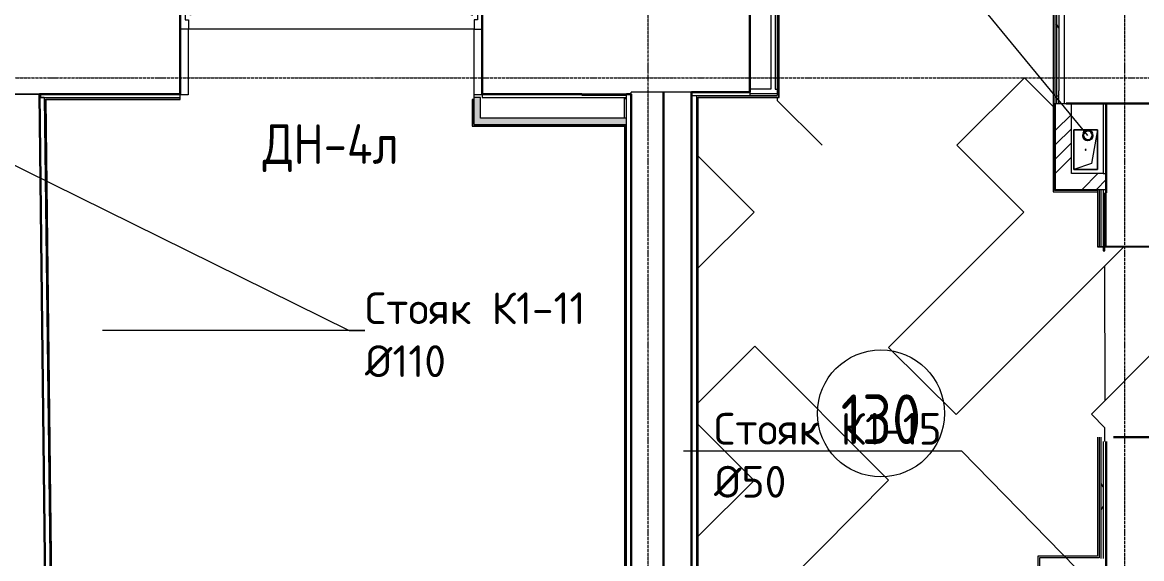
# Model space of a CAD drawing. Header units: millimetres. Extents: x -10178924 to 11692288, y -947381 to 58396.
# Drawn here: x 41911 to 48955, y -74651 to -71274 of the extents above; entities that cross this region are included whole.
import ezdxf
from ezdxf import colors
from ezdxf.entities.mleader import LeaderData, LeaderLine
from ezdxf.math import Vec2, Vec3

# ---------------------------------------------------------------- set-up
doc = ezdxf.new("R2010")
doc.units = ezdxf.units.MM
doc.linetypes.add('ADSK_Линия сетки', pattern=[25, 20, -2.5, 0, -2.5])
for name, color, linetype, lineweight in [('!К1', 32, 'Continuous', 30), ('Аннотация', 7, 'Continuous', 18), ('Выноски ВК', 7, 'Continuous', 0), ('Двери', 7, 'Continuous', 9), ('Марки дверей', 7, 'Continuous', 20), ('Обобщенные модели', 7, 'Continuous', 18), ('Оси', 253, 'Continuous', 9), ('Перекрытие', 7, 'Continuous', 18), ('Стены внутренние', 7, 'Continuous', 18), ('Стены наружные', 7, 'Continuous', 18), ('Стены несущие', 7, 'Continuous', 30), ('Стены отделка', 7, 'Continuous', 30), ('Стены штриховка', 7, 'Continuous', 9), ('ШТРИХОВКА', 252, 'Continuous', 15)]:
    doc.layers.add(name, color=color, linetype=linetype, lineweight=lineweight)
doc.layers.add('Линии', color=7, linetype='Continuous', lineweight=9, true_color=0x00a600)
doc.styles.add('GOST Common', font='GOST_Common.ttf', dxfattribs={"width": 0.9, "height": 350})
doc.styles.add('GOST Common_2', font='GOST_Common.ttf', dxfattribs={"width": 0.9, "height": 250})
doc.styles.add('PDF ISOCPEUR', font='isocpeur.ttf')

# ---------------------------------------------------------------- blocks, each defined once
blk = doc.blocks.new('оси')
at = {"layer": 'Оси', "linetype": 'ADSK_Линия сетки'}
for p, q in [((52350, -2196.5), (52350, 46378)), ((55350, -2196.5), (55350, 46378)), ((-3614.3, 22400), (62615.4, 22400))]:
    blk.add_line(p, q, dxfattribs=at)
blk = doc.blocks.new('dver-dpmo-260 - ДН_ 21-19 неравноп__ правая 300х1500 ДН-4л-2649261-План 1-го этажа')
at = {"layer": 'Двери'}
for p, q in [((-162, 848.5), (-160, 851.9)), ((-127.3, 828.5), (-162, 848.5)), ((-160, 851.9), (-142.7, 841.9)), ((-142.7, 841.9), (-120.7, 880.1)), ((-119.1, 882.7), (-120.7, 880.1)), ((930.5, 276.7), (-119.1, 882.7)), ((-127.3, 828.5), (887.7, 242.5)), ((-930.5, 276.7), (-400.5, 582.7)), ((-399, 580.1), (-416.3, 570.1)), ((-416.3, 570.1), (-392.3, 528.5)), ((-400.5, 582.7), (-399, 580.1)), ((-392.3, 528.5), (-887.7, 242.5)), ((-911.7, 284.1), (-929, 274.1)), ((-887.7, 242.5), (-911.7, 284.1)), ((887.7, 242.5), (911.7, 284.1)), ((911.7, 284.1), (929, 274.1)), ((-975, 267), (-920, 267)), ((-975, 255), (-975, 267)), ((-950, 255), (-975, 255)), ((-950, 154), (-950, 255)), ((-929, 274.1), (-930.5, 276.7)), ((-920, 267), (-920, 214)), ((-920, 214), (-899, 214)), ((-899, 214), (-899, 154)), ((899, 214), (899, 154)), ((920, 214), (899, 214)), ((920, 267), (920, 214)), ((975, 267), (920, 267)), ((929, 274.1), (930.5, 276.7)), ((950, 255), (975, 255)), ((950, 154), (950, 255)), ((975, 255), (975, 267)), ((-899, 154), (-950, 154)), ((899, 154), (950, 154))]:
    blk.add_line(p, q, dxfattribs=at)
blk = doc.blocks.new('GM_Отверстие прямоугольное _в плите_ - Отверстие-V54-План 1-го этажа')
at = {"layer": 'Обобщенные модели'}
for p, q in [((-75, -125), (-75, 125)), ((-75, 125), (75, 125)), ((75, 125), (-75, 125)), ((-75, 125), (-75, -125)), ((-75, -125), (-37.5, 87.5)), ((-37.5, 87.5), (75, 125)), ((75, 125), (75, -125)), ((75, -125), (75, 125)), ((75, -125), (-75, -125)), ((-75, -125), (75, -125))]:
    blk.add_line(p, q, dxfattribs=at)
for start, end in [(360, 180), (180, 360), (60, 165), (300, 360), (195, 270)]:
    blk.add_arc((0, 0), 2.5, start, end, dxfattribs=at)
blk = doc.blocks.new('1 этаж')
at = {"layer": 'Стены внутренние', "lineweight": 9}
h = blk.add_hatch(dxfattribs=at)
h.set_pattern_fill('FP_12', color=256, style=0, pattern_type=2)
h.set_pattern_definition([(0, (-16.82, -66749.99), (406.4, 101.6), [33.528, -271.272, 33.528, -271.272, -1625.6]), (0, (-16.82, -66749.99), (406.4, 101.6), [-609.6, 33.528, -576.072, 33.528, -271.272, -711.2]), (0, (-16.82, -66749.99), (406.4, 101.6), [-1524, 33.528, -169.672, 33.528, -474.472]), (120, (135.58, -66699.19), (-291.18818, 301.15272), [33.528, -271.272, 33.528, -271.272, -1625.6]), (120, (135.58, -66699.19), (-291.18818, 301.15272), [-609.6, 33.528, -576.072, 33.528, -271.272, -711.2]), (120, (135.58, -66699.19), (-291.18818, 301.15272), [-1524, 33.528, -169.672, 33.528, -474.472]), (240, (186.38, -66495.99), (-115.21182, -402.75272), [33.528, -271.272, 33.528, -271.272, -1625.6]), (240, (186.38, -66495.99), (-115.21182, -402.75272), [-609.6, 33.528, -576.072, 33.528, -271.272, -711.2]), (240, (186.38, -66495.99), (-115.21182, -402.75272), [-1524, 33.528, -169.672, 33.528, -474.472])])
h.paths.add_polyline_path([(48434.1, -46683.4), (48434.1, -44922.5), (48419.1, -44922.5), (48419.1, -46683.4)])
h.paths.add_polyline_path([(48419.1, -43722.5), (48434.1, -43722.5), (48434.1, -41120), (48419.1, -41120), (48419.1, -43707.5)])
at = {"layer": 'Стены внутренние'}
for points in [[(44794.3, -46758.2), (44794.3, -46628.7), (44754.3, -46628.7), (44754.3, -46758.2)], [(44986.5, -46798.2), (45713.2, -46798.2), (45713.2, -46758.2), (44754.3, -46758.2), (44754.3, -46798.2)]]:
    blk.add_hatch(color=256, dxfattribs=at).paths.add_polyline_path(points)
at = {"layer": 'Стены внутренние', "lineweight": 9}
h = blk.add_hatch(dxfattribs=at)
h.set_pattern_fill('FP_12', color=256, style=0, pattern_type=2)
h.set_pattern_definition([(0, (0, -66749.99), (406.4, 101.6), [33.528, -271.272, 33.528, -271.272, -1625.6]), (0, (0, -66749.99), (406.4, 101.6), [-609.6, 33.528, -576.072, 33.528, -271.272, -711.2]), (0, (0, -66749.99), (406.4, 101.6), [-1524, 33.528, -169.672, 33.528, -474.472]), (120, (152.4, -66699.19), (-291.18818, 301.15272), [33.528, -271.272, 33.528, -271.272, -1625.6]), (120, (152.4, -66699.19), (-291.18818, 301.15272), [-609.6, 33.528, -576.072, 33.528, -271.272, -711.2]), (120, (152.4, -66699.19), (-291.18818, 301.15272), [-1524, 33.528, -169.672, 33.528, -474.472]), (240, (203.2, -66495.99), (-115.21182, -402.75272), [33.528, -271.272, 33.528, -271.272, -1625.6]), (240, (203.2, -66495.99), (-115.21182, -402.75272), [-609.6, 33.528, -576.072, 33.528, -271.272, -711.2]), (240, (203.2, -66495.99), (-115.21182, -402.75272), [-1524, 33.528, -169.672, 33.528, -474.472])])
h.paths.add_polyline_path([(48698.1, -49613.1), (48713.1, -49613.1), (48713.1, -48768.7), (48698.1, -48768.7), (48698.1, -49578.7)])
h.paths.add_polyline_path([(48698.1, -47568.7), (48713.1, -47568.3), (48713.1, -47195.8), (48698.1, -47195.8), (48698.1, -47568.3)])
at = {"layer": 'Стены штриховка'}
h = blk.add_hatch(dxfattribs=at)
h.set_pattern_fill('ANSI34', color=256, scale=20)
h.set_pattern_definition([(45, (-32053.86, -66750), (-269.4077, 269.4077), []), (45, (-31964.06, -66750), (-269.4077, 269.4077), []), (45, (-31874.26, -66750), (-269.4077, 269.4077), []), (45, (-31784.46, -66750), (-269.4077, 269.4077), [])])
h.paths.add_polyline_path([(48514.1, -46665.9), (48414.1, -46665.9), (48414.1, -47207.8), (48733.1, -47207.8), (48733.1, -47107.8), (48713.1, -47107.8), (48514.1, -47107.8)])
at = {"layer": 'Линии', "color": 1, "lineweight": 30, "true_color": 0xff0000}
blk.add_line((45945, -54099.3), (45945, -46596.1), dxfattribs=at)
at = {"layer": 'Линии', "color": 7}
blk.add_circle((47314.6, -48618.2), 400, dxfattribs=at)
at = {"layer": 'Перекрытие'}
for p, q in [((44754.3, -46199.7), (42954.3, -46199.7)), ((42954.3, -46199.7), (42954.3, -46613.1)), ((44754.3, -46628.7), (44754.3, -46199.7)), ((42024.3, -46613.1), (42018, -46613.1)), ((42954.3, -46613.1), (42904.3, -46613.1)), ((44804.3, -46613.1), (44754.3, -46613.1)), ((48399.1, -46665.9), (48480.7, -46665.9)), ((48726.5, -48535.3), (48723.4, -47689.9)), ((48724, -48795), (48723.5, -48709))]:
    blk.add_line(p, q, dxfattribs=at)
at = {"layer": 'Перекрытие', "color": 7, "true_color": 0xffffff}
for p, q in [((48217.5, -46505.8), (47793.3, -46930)), ((48411.1, -46699.3), (48217.5, -46505.8)), ((46662.5, -46628.1), (46662.5, -46647.8)), ((46662.5, -46647.8), (46944.8, -46930)), ((47793.3, -46930), (48214, -47350.8)), ((46517, -47350.8), (46165.2, -46999)), ((46165.2, -47702.5), (46517, -47350.8)), ((48214, -47350.8), (47361.4, -48203.3)), ((47787.9, -48625.4), (48845, -47568.3)), ((48713.1, -47568.7), (48678.1, -47568.8)), ((46520.5, -48195.7), (46165.2, -48551)), ((47362.8, -49038.1), (46520.5, -48195.7)), ((47361.4, -48203.3), (47787.9, -48625.4)), ((49066.1, -48195.7), (48639.4, -48622.4)), ((48639.4, -48622.4), (48723.5, -48709)), ((46165.2, -48689), (46517, -49040.7)), ((46517, -49040.7), (46165.2, -49392.5)), ((46481.4, -49928.8), (47362.8, -49038.1))]:
    blk.add_line(p, q, dxfattribs=at)
at = {"layer": 'Стены внутренние', "color": 8, "true_color": 0x7f7f7f}
blk.add_line((46123.2, -46596.1), (45743.2, -46596.1), dxfattribs=at)
at = {"layer": 'Стены наружные'}
for p, q in [((45701.2, -46634.7), (45713.2, -46634.7)), ((45701.2, -46758.2), (45701.2, -46634.7))]:
    blk.add_line(p, q, dxfattribs=at)
at = {"layer": 'Стены несущие'}
for p, q in [((42904.3, -46608.7), (42904.3, -46098.7)), ((44804.3, -46608.7), (44804.3, -46098.7)), ((46490.2, -46596.1), (46490.2, -46086.1)), ((42107.4, -54099.3), (42018, -46608.7)), ((42018, -46608.7), (42904.3, -46608.7)), ((45431.9, -46608.7), (44804.3, -46608.7)), ((45431.9, -46608.7), (45431.9, -46613.1)), ((45431.9, -46613.1), (45713.2, -46613.1)), ((45713.2, -46613.1), (45713.2, -46607.3)), ((45713.2, -46607.3), (45743.2, -46607.3)), ((45743.2, -46607.3), (45743.2, -54050.3)), ((46123.2, -46596.1), (46490.2, -46596.1)), ((46123.2, -54050.3), (46123.2, -46596.1)), ((48480.7, -46665.9), (51325, -46665.9)), ((48733.1, -47107.8), (48733.1, -46668.4)), ((48733.1, -46668.4), (48733.1, -47229.7)), ((48721.9, -47229.8), (48723, -47568.7)), ((48723, -47568.7), (49163, -47567.3)), ((48733.1, -50886.6), (48733.1, -48795)), ((49166.6, -48767.3), (48778.1, -48768.5))]:
    blk.add_line(p, q, dxfattribs=at)
at = {"layer": 'Стены отделка', "lineweight": 9}
for p, q in [((48399.1, -44937.5), (48399.1, -46665.9)), ((48470.9, -46665.9), (48470.9, -44942.3)), ((46662.5, -46066.1), (46662.5, -46616.1)), ((46674.5, -46626.1), (46674.5, -46056.1)), ((46622.5, -46110), (46622.5, -46576.1)), ((42048.2, -46629.5), (42018.2, -46629.9)), ((42024.3, -46608.7), (42024.3, -46628.7)), ((42024.3, -46628.7), (42048.2, -46628.7)), ((42048.2, -46628.7), (42137.4, -54099.3)), ((42904.3, -46640.7), (42904.3, -46608.7)), ((44794.3, -46628.7), (44754.3, -46628.7)), ((44754.3, -46798.2), (44754.3, -46628.7)), ((44794.3, -46758.2), (44794.3, -46628.7)), ((44804.3, -46608.7), (44804.3, -46628.7)), ((44804.3, -46628.7), (45713.2, -46628.7)), ((45713.2, -46608.7), (45431.9, -46608.7)), ((45713.2, -46758.2), (45713.2, -46613.1)), ((46123.2, -46616.1), (46662.5, -46616.1)), ((46153.2, -46616.1), (46153.2, -49848.8)), ((46165.2, -46628.1), (46672.5, -46628.1)), ((46165.2, -49848.8), (46165.2, -46628.1)), ((46622.5, -46576.1), (46490.2, -46576.1)), ((46490.2, -46596.1), (46490.2, -46616.1)), ((48434.1, -46665.9), (48434.1, -46586.8)), ((42060.3, -46640.7), (42904.3, -46640.7)), ((42149, -54067.3), (42060.3, -46640.7)), ((44754.3, -46640.7), (44742.3, -46640.7)), ((44742.3, -46640.7), (44742.3, -46808.2)), ((48399.1, -46665.9), (48399.1, -47222.8)), ((48414.1, -47207.8), (48414.1, -46665.9)), ((48514.1, -47107.8), (48514.1, -46665.9)), ((48713.1, -46665.9), (48713.1, -47107.8)), ((48733.1, -46668.4), (48733.1, -46665.9)), ((45713.2, -46758.2), (44794.3, -46758.2)), ((45713.2, -54038.9), (45713.2, -46758.2)), ((44744.3, -46810.2), (45701.2, -46810.2)), ((44754.3, -46798.2), (45713.2, -46798.2)), ((45701.2, -46810.2), (45701.2, -54026.9)), ((48713.1, -47107.8), (48514.1, -47107.8)), ((48399.1, -47222.8), (48678.1, -47222.8)), ((48414.1, -47207.8), (48733.1, -47207.8)), ((48678.1, -47207.8), (48678.1, -47568.7)), ((48733.1, -47568.6), (48733.1, -47229.7)), ((48678.1, -47568.7), (48713.1, -47568.7)), ((48713.1, -47568.7), (48713.1, -47595)), ((48713.1, -47595), (48723, -47595)), ((48723, -47595), (48723, -47568.7)), ((48723, -47568.7), (48723, -47568.7)), ((48678.1, -48768.7), (48678.1, -49518.1)), ((48678.1, -49518.1), (48303.1, -49518.1)), ((48303.1, -49518.1), (48303.1, -50340.3))]:
    blk.add_line(p, q, dxfattribs=at)
at = {"layer": 'Стены штриховка'}
for p, q in [((48410.1, -44937.5), (48410.1, -46665.9)), ((48419.1, -44937.5), (48419.1, -46665.9)), ((48434.1, -44942.3), (48434.1, -46586.8)), ((46672.5, -46628.1), (46672.5, -46054.1)), ((46649.5, -46083), (46649.5, -46576.1)), ((42018, -46608.7), (41637.9, -46608.7)), ((41637.9, -46608.7), (42018, -46608.7)), ((42048.2, -46628.7), (42904.3, -46628.7)), ((45743.2, -46607.3), (45743.2, -46596.1)), ((46163.2, -46626.1), (46674.5, -46626.1)), ((46163.2, -49848.8), (46163.2, -46626.1)), ((46490.2, -46603.1), (46662.5, -46603.1)), ((46649.5, -46576.1), (46662.5, -46576.1)), ((46672.5, -46628.1), (46674.5, -46628.1)), ((46674.5, -46628.1), (46674.5, -46626.1)), ((42058.3, -46638.7), (42904.3, -46638.7)), ((42147, -54069.3), (42058.3, -46638.7)), ((44744.3, -46640.7), (44744.3, -46810.2)), ((48408.1, -47213.8), (48408.1, -46665.9)), ((44742.3, -46808.2), (45713.2, -46808.2)), ((44742.3, -46808.2), (44742.3, -46810.2)), ((44742.3, -46810.2), (44744.3, -46810.2)), ((45713.2, -46810.2), (45703.2, -46810.2)), ((45703.2, -46810.2), (45703.2, -54026.9)), ((48713.1, -47107.8), (48733.1, -47107.8)), ((48678.1, -47213.8), (48408.1, -47213.8)), ((48689.1, -47207.8), (48689.1, -47568.7)), ((48698.1, -47207.8), (48698.1, -47568.7)), ((48713.1, -47207.8), (48713.1, -47568.7)), ((48689.1, -48768.7), (48689.1, -49527.1)), ((48698.1, -48768.7), (48698.1, -49533.1)), ((48713.1, -48795), (48713.1, -49533.1)), ((48689.1, -49527.1), (48312.1, -49527.1)), ((48312.1, -49527.1), (48312.1, -50331.3))]:
    blk.add_line(p, q, dxfattribs=at)
blk.add_blockref('оси', (-6500.4, -68905))
at = {"layer": 'Двери'}
blk.add_blockref('dver-dpmo-260 - ДН_ 21-19 неравноп__ правая 300х1500 ДН-4л-2649261-План 1-го этажа', (43854.3, -46353.7), dxfattribs=at)
at = {"layer": 'Обобщенные модели', "rotation": 180}
blk.add_blockref('GM_Отверстие прямоугольное _в плите_ - Отверстие-V54-План 1-го этажа', (48603.1, -46958.1), dxfattribs=at)
at = {"layer": 'Аннотация', "lineweight": 9, "insert": (47314.6, -48655.2), "char_height": 312.5, "width": 520.211, "attachment_point": 5, "line_spacing_factor": 1.022766, "style": 'GOST Common'}
blk.add_mtext('130', dxfattribs=at)
at = {"layer": 'Марки дверей', "lineweight": 9, "insert": (43850.7, -46947.9), "char_height": 250, "width": 887.4, "attachment_point": 5, "line_spacing_factor": 1.022766, "style": 'GOST Common_2'}
blk.add_mtext('\\pxqc,t1.8,3.6,5.4,7.2,9,10.8,12.6,14.4,16.2,18,19.8,21.6,23.4,25.2,27,28.8,30.6,32.4,34.2,36,37.8,39.6,41.4,43.2,45,46.8,48.6,50.4,52.2,54,55.8,57.6;{ДН-4л}', dxfattribs=at)
blk = doc.blocks.new('_None')

msp = doc.modelspace()

# ---------------------------------------------------------------- linework, layer by layer
at = {"layer": '!К1'}
msp.add_circle((48617.2, -71985.5), 30, dxfattribs=at)

# ---------------------------------------------------------------- block references
at = {"layer": 'ШТРИХОВКА'}
msp.add_blockref('1 этаж', (0, -25118), dxfattribs=at)

# ---------------------------------------------------------------- leaders
at = {"layer": 'Выноски ВК', "ltscale": 50}
ml = msp.add_multileader_mtext('Standard', dxfattribs=at)
ml.set_content('Стояк К1-16 ^J%%C50', color=256, style='PDF ISOCPEUR')
ml.set_leader_properties(color=256, linetype='ByLayer', lineweight=-1)
ml.set_arrow_properties(name='NONE')
ml.build(insert=Vec2(0, 0))
ml.multileader.update_dxf_attribs({"text_left_attachment_type": 6, "text_right_attachment_type": 6, "dogleg_length": 100, "arrow_head_size": 300})
ctx = ml.context
ctx.base_point, ctx.char_height, ctx.arrow_head_size, ctx.landing_gap_size, ctx.plane_origin = Vec3(46002.9, -70703.5), 200, 300, 0, Vec3(41372.8, -68273.2)
ctx.left_attachment, ctx.right_attachment = 6, 6
notes = []
notes.append((ctx, [(1, (1, 1, 0), (47562.9, -70703.5), (-1, 0), 100, [(1, [(48617.2, -71985.5)], 0, [])])]))
ctx.mtext.insert, ctx.mtext.flow_direction = Vec3(46002.9, -70463.5), 5
ml = msp.add_multileader_mtext('Standard', dxfattribs=at)
ml.set_content('Стояк К1-11 ^J%%C110', color=256, style='PDF ISOCPEUR')
ml.set_leader_properties(color=256, linetype='ByLayer', lineweight=-1)
ml.set_arrow_properties(name='NONE')
ml.build(insert=Vec2(0, 0))
ml.multileader.update_dxf_attribs({"text_left_attachment_type": 6, "text_right_attachment_type": 6, "dogleg_length": 100, "arrow_head_size": 300})
ctx = ml.context
ctx.base_point, ctx.char_height, ctx.arrow_head_size, ctx.landing_gap_size, ctx.plane_origin = Vec3(44066.5, -73214.2), 200, 300, 0, Vec3(34214.4, -68263)
ctx.left_attachment, ctx.right_attachment = 6, 6
notes.append((ctx, [(0, (1, 1, 0), (43966.5, -73214.2), (1, 0), 100, [(1, [(41458.8, -71975.2)], 0, [])])]))
ctx.mtext.insert, ctx.mtext.flow_direction = Vec3(44066.5, -72974.2), 5
ml = msp.add_multileader_mtext('Standard', dxfattribs=at)
ml.set_content('Стояк К1-15 ^J%%C50', color=256, style='PDF ISOCPEUR')
ml.set_leader_properties(color=256, linetype='ByLayer', lineweight=-1)
ml.set_arrow_properties(name='NONE')
ml.build(insert=Vec2(0, 0))
ml.multileader.update_dxf_attribs({"text_left_attachment_type": 6, "text_right_attachment_type": 6, "dogleg_length": 100, "arrow_head_size": 300})
ctx = ml.context
ctx.base_point, ctx.char_height, ctx.arrow_head_size, ctx.landing_gap_size, ctx.plane_origin = Vec3(46263.7, -73973.5), 200, 300, 0, Vec3(41389.9, -71092)
ctx.left_attachment, ctx.right_attachment = 6, 6
notes.append((ctx, [(1, (1, 1, 0), (47823.7, -73973.5), (-1, 0), 100, [(1, [(48634.2, -74804.2)], 0, [])])]))
ctx.mtext.insert, ctx.mtext.flow_direction = Vec3(46263.7, -73733.5), 5
for ctx, leaders in notes:
    for number, flags, end, landing, length, lines in leaders:
        leader = LeaderData()
        leader.index, (leader.has_last_leader_line, leader.has_dogleg_vector, leader.attachment_direction) = number, flags
        leader.last_leader_point, leader.dogleg_vector, leader.dogleg_length = Vec3(end), Vec3(landing), length
        for number, points, colour, breaks in lines:
            line = LeaderLine()
            line.index, line.vertices, line.color, line.breaks = number, Vec3.list(points), colors.encode_raw_color(colour), breaks
            leader.lines.append(line)
        ctx.leaders.append(leader)

doc.saveas('drawing.dxf')
